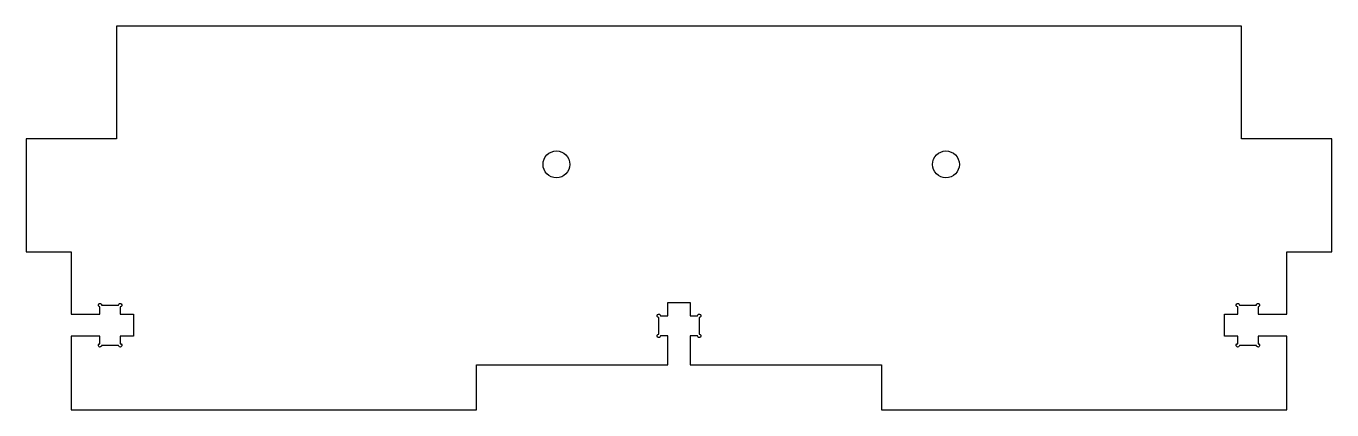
# Model space of a CAD drawing. Header units: millimetres. Extents: x -97 to 97, y -32 to 25.
import ezdxf

# ---------------------------------------------------------------- set-up
doc = ezdxf.new("R2010")
doc.units = ezdxf.units.MM

msp = doc.modelspace()

# ---------------------------------------------------------------- linework, layer by layer
msp.add_lwpolyline([(90.5, -20.97), (86.22, -20.97), (86.22, -22.07, -2.414214), (85.97, -22.32), (83.47, -22.32, -2.414214), (83.22, -22.07), (83.22, -20.97), (81.22, -20.97), (81.22, -17.67), (83.22, -17.67), (83.22, -16.57, -2.414214), (83.47, -16.32), (85.97, -16.32, -2.414214), (86.22, -16.57), (86.22, -17.67), (90.5, -17.67), (90.5, -8.4), (97.22, -8.4), (97.22, 8.4), (83.78, 8.4), (83.78, 25.2), (-83.78, 25.2), (-83.78, 8.4), (-97.22, 8.4), (-97.22, -8.4), (-90.5, -8.4), (-90.5, -17.67), (-86.22, -17.67), (-86.22, -16.57, -2.414214), (-85.97, -16.32), (-83.47, -16.32, -2.414214), (-83.22, -16.57), (-83.22, -17.67), (-81.22, -17.67), (-81.22, -20.97), (-83.22, -20.97), (-83.22, -22.07, -2.414214), (-83.47, -22.32), (-85.97, -22.32, -2.414214), (-86.22, -22.07), (-86.22, -20.97), (-90.5, -20.97), (-90.5, -31.92), (-30.17, -31.92), (-30.17, -25.2), (-1.65, -25.2), (-1.65, -20.92), (-2.75, -20.92, -2.414214), (-3, -20.67), (-3, -18.17, -2.414214), (-2.75, -17.92), (-1.65, -17.92), (-1.65, -15.92), (1.65, -15.92), (1.65, -17.92), (2.75, -17.92, -2.414214), (3, -18.17), (3, -20.67, -2.414214), (2.75, -20.92), (1.65, -20.92), (1.65, -25.2), (30.17, -25.2), (30.17, -31.92), (90.5, -31.92)], format="xyb", close=True)
for centre in [(-18.25, 4.62), (39.75, 4.62)]:
    msp.add_circle(centre, 2)

doc.saveas('drawing.dxf')
